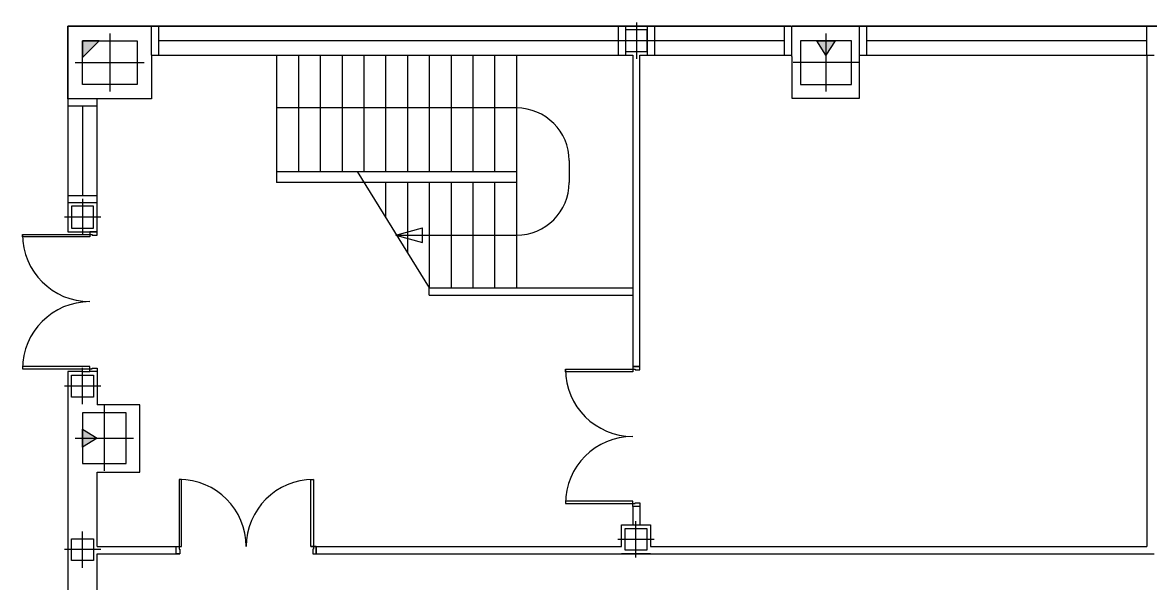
# Model space of a CAD drawing. Header units: millimetres. Extents: x 2499.3 to 2547.2, y 1705.7 to 1775.5.
# Drawn here: x 2499.31 to 2514.83, y 1726.57 to 1734.28 of the extents above; entities that cross this region are included whole.
import ezdxf

# ---------------------------------------------------------------- set-up
doc = ezdxf.new("R2010")
doc.units = ezdxf.units.MM
doc.linetypes.add('CENTER', pattern=[2, 1.25, -0.25, 0.25, -0.25])
doc.linetypes.add('PLANTA1$0$CONTINUA', pattern=[0])
for name, color, linetype in [('ESTRUCTURA - PILARES', 7, 'Continuous'), ('ESTRUCTURA - PILARES - CRECIMIENTO', 7, 'Continuous'), ('ESTRUCTURA - PILARES EJES', 7, 'CENTER'), ('FORRADO', 7, 'Continuous'), ('MUROS', 7, 'Continuous'), ('Nave', 7, 'Continuous'), ('PROYECCION', 7, 'Continuous')]:
    doc.layers.add(name, color=color, linetype=linetype)

msp = doc.modelspace()

# ---------------------------------------------------------------- hatches: boundary and pattern name
at = {"layer": 'ESTRUCTURA - PILARES - CRECIMIENTO'}
for points in [[(2500.363, 1734.032), (2500.133, 1734.032), (2500.133, 1733.803)], [(2510.488, 1734.032), (2510.363, 1733.832), (2510.238, 1734.032)], [(2500.133, 1728.689), (2500.333, 1728.564), (2500.133, 1728.439)]]:
    msp.add_hatch(color=256, dxfattribs=at).paths.add_polyline_path(points)

# ---------------------------------------------------------------- linework, layer by layer
at = {"color": 0, "linetype": 'ByBlock', "elevation": 0}
for points in [[(2499.308, 1731.332), (2499.308, 1731.367), (2500.233, 1731.367), (2500.233, 1731.332)], [(2500.233, 1731.405), (2500.233, 1731.367), (2500.268, 1731.367), (2500.268, 1731.357), (2500.333, 1731.357), (2500.333, 1731.405)], [(2499.308, 1729.552), (2499.308, 1729.517), (2500.233, 1729.517), (2500.233, 1729.552)], [(2500.233, 1729.48), (2500.233, 1729.517), (2500.268, 1729.517), (2500.268, 1729.527), (2500.333, 1729.527), (2500.333, 1729.48)], [(2506.779, 1729.478), (2506.779, 1729.513), (2507.704, 1729.513), (2507.704, 1729.478)], [(2507.704, 1729.55), (2507.704, 1729.513), (2507.739, 1729.513), (2507.739, 1729.503), (2507.804, 1729.503), (2507.804, 1729.55)], [(2501.496, 1727.996), (2501.461, 1727.996), (2501.461, 1727.071), (2501.496, 1727.071)], [(2503.276, 1727.996), (2503.311, 1727.996), (2503.311, 1727.071), (2503.276, 1727.071)], [(2506.779, 1727.698), (2506.779, 1727.663), (2507.704, 1727.663), (2507.704, 1727.698)], [(2507.704, 1727.625), (2507.704, 1727.663), (2507.739, 1727.663), (2507.739, 1727.673), (2507.804, 1727.673), (2507.804, 1727.625)], [(2501.423, 1727.071), (2501.461, 1727.071), (2501.461, 1727.036), (2501.471, 1727.036), (2501.471, 1726.971), (2501.423, 1726.971)], [(2503.348, 1727.071), (2503.311, 1727.071), (2503.311, 1727.036), (2503.301, 1727.036), (2503.301, 1726.971), (2503.348, 1726.971)]]:
    msp.add_lwpolyline(points, close=True, dxfattribs=at)
at = {"color": 0, "linetype": 'ByBlock'}
for centre, start, end in [((2500.233, 1731.367), 180, 270), ((2500.233, 1729.517), 90, 180), ((2507.704, 1729.513, 0), 180, 270), ((2507.704, 1727.663, 0), 90, 180), ((2501.461, 1727.071, 0), 0, 90), ((2503.311, 1727.071, 0), 90, 180)]:
    msp.add_arc(centre, 0.925, start, end, dxfattribs=at)
at = {"layer": 'ESTRUCTURA - PILARES', "elevation": 0}
for points in [[(2499.933, 1733.232), (2499.933, 1733.232), (2499.933, 1734.232), (2501.083, 1734.232)], [(2500.883, 1733.732), (2500.883, 1733.432), (2500.133, 1733.432), (2500.133, 1734.032), (2500.883, 1734.032), (2500.883, 1733.732)], [(2510.013, 1733.732), (2510.013, 1733.432), (2510.713, 1733.432), (2510.713, 1734.032), (2510.013, 1734.032), (2510.013, 1733.732)], [(2501.083, 1733.832), (2501.083, 1733.732), (2501.083, 1733.232), (2500.333, 1733.232)], [(2500.433, 1728.214), (2500.733, 1728.214), (2500.733, 1728.914), (2500.133, 1728.914), (2500.133, 1728.214), (2500.433, 1728.214)], [(2507.549, 1727.071), (2507.549, 1727.37), (2507.948, 1727.37), (2507.948, 1727.071)], [(2507.948, 1726.971), (2507.549, 1726.971)]]:
    msp.add_lwpolyline(points, dxfattribs=at)
for points in [[(2507.904, 1734.182), (2507.604, 1734.182), (2507.604, 1733.882), (2507.904, 1733.882)], [(2500.283, 1731.755), (2499.983, 1731.755), (2499.983, 1731.455), (2500.283, 1731.455)], [(2500.283, 1729.13), (2499.983, 1729.13), (2499.983, 1729.43), (2500.283, 1729.43)], [(2500.283, 1726.88), (2499.983, 1726.88), (2499.983, 1727.18), (2500.283, 1727.18)], [(2507.898, 1727.021), (2507.598, 1727.021), (2507.598, 1727.321), (2507.898, 1727.321)]]:
    msp.add_lwpolyline(points, close=True, dxfattribs=at)
at = {"layer": 'ESTRUCTURA - PILARES - CRECIMIENTO', "elevation": 0}
for points in [[(2500.363, 1734.032), (2500.133, 1734.032), (2500.133, 1733.803), (2500.363, 1734.032)], [(2510.488, 1734.032), (2510.363, 1733.832), (2510.238, 1734.032), (2510.488, 1734.032)], [(2500.133, 1728.689), (2500.333, 1728.564), (2500.133, 1728.439), (2500.133, 1728.689)]]:
    msp.add_lwpolyline(points, dxfattribs=at)
at = {"layer": 'ESTRUCTURA - PILARES EJES'}
for p, q in [((2507.754, 1734.282, 0), (2507.754, 1733.782, 0)), ((2500.508, 1734.132, 0), (2500.508, 1733.332, 0)), ((2508.004, 1734.032, 0), (2507.504, 1734.032, 0)), ((2510.363, 1734.132, 0), (2510.363, 1733.332, 0)), ((2500.033, 1733.732, 0), (2500.983, 1733.732, 0)), ((2510.813, 1733.732, 0), (2509.913, 1733.732, 0)), ((2500.133, 1731.855), (2500.133, 1731.355)), ((2500.383, 1731.605), (2499.883, 1731.605)), ((2500.133, 1729.03), (2500.133, 1729.53)), ((2500.383, 1729.28), (2499.883, 1729.28)), ((2500.433, 1729.014, 0), (2500.433, 1728.114, 0)), ((2500.033, 1728.564, 0), (2500.833, 1728.564, 0)), ((2507.748, 1726.921), (2507.748, 1727.421)), ((2500.133, 1726.78, 0), (2500.133, 1727.28, 0)), ((2507.998, 1727.171), (2507.498, 1727.171)), ((2500.383, 1727.03, 0), (2499.883, 1727.03, 0))]:
    msp.add_line(p, q, dxfattribs=at)
at = {"layer": 'FORRADO', "linetype": 'PLANTA1$0$CONTINUA'}
for p, q in [((2500.923, 1729.024, 0), (2500.333, 1729.024, 0)), ((2500.923, 1728.095, 0), (2500.923, 1729.024, 0)), ((2500.923, 1728.095, 0), (2500.923, 1728.514, 0)), ((2500.333, 1728.095, 0), (2500.923, 1728.095, 0)), ((2500.333, 1727.071), (2500.333, 1728.095)), ((2500.333, 1724.971), (2500.333, 1726.971))]:
    msp.add_line(p, q, dxfattribs=at)
at = {"layer": 'FORRADO', "linetype": 'PLANTA1$0$CONTINUA', "elevation": 0}
for points in [[(2507.804, 1734.232), (2507.804, 1734.232)], [(2501.083, 1733.832), (2507.704, 1733.832)], [(2507.804, 1733.832), (2509.894, 1733.832)], [(2507.804, 1729.503), (2507.804, 1733.832)], [(2509.894, 1733.817), (2509.894, 1733.242), (2510.823, 1733.242), (2510.823, 1733.832), (2514.778, 1733.832)], [(2500.333, 1731.405), (2500.333, 1733.232)], [(2500.333, 1728.564), (2500.333, 1728.564)]]:
    msp.add_lwpolyline(points, dxfattribs=at)
at = {"layer": 'MUROS', "linetype": 'PLANTA1$0$CONTINUA'}
for p, q in [((2501.053, 1734.232), (2499.933, 1734.232)), ((2499.933, 1734.232), (2499.933, 1733.232)), ((2499.933, 1733.432), (2499.933, 1734.232)), ((2501.053, 1734.232, 0), (2518.958, 1734.232, 0))]:
    msp.add_line(p, q, dxfattribs=at)
at = {"layer": 'MUROS'}
msp.add_line((2503.911, 1732.232, 0), (2504.904, 1730.632, 0), dxfattribs=at)
at = {"layer": 'Nave'}
for p, q in [((2499.933, 1734.232), (2499.933, 1733.432)), ((2509.88, 1734.232), (2499.933, 1734.232)), ((2499.933, 1734.232), (2547.221, 1734.232)), ((2501.083, 1733.832, 0), (2501.083, 1734.232)), ((2501.183, 1733.832, 0), (2501.183, 1734.232)), ((2507.504, 1734.232, 0), (2507.504, 1733.832, 0)), ((2507.604, 1734.232, 0), (2507.604, 1733.832, 0)), ((2507.904, 1734.232), (2507.904, 1733.832, 0)), ((2508.004, 1734.232), (2508.004, 1733.832, 0)), ((2509.794, 1733.832, 0), (2509.794, 1734.232)), ((2518.958, 1734.232), (2509.894, 1734.232)), ((2509.894, 1733.832, 0), (2509.894, 1734.232)), ((2510.823, 1733.832, 0), (2510.823, 1734.232)), ((2510.923, 1733.832, 0), (2510.923, 1734.232)), ((2514.778, 1733.832), (2514.778, 1734.232)), ((2507.504, 1734.032, 0), (2501.183, 1734.032)), ((2509.794, 1734.032), (2508.004, 1734.032, 0)), ((2514.778, 1734.032), (2510.923, 1734.032)), ((2509.894, 1733.817, 0), (2509.894, 1733.832, 0)), ((2514.778, 1733.832), (2514.778, 1727.071)), ((2514.778, 1733.832), (2514.878, 1733.832, 0)), ((2499.933, 1733.232, 0), (2499.933, 1731.405, 0)), ((2500.333, 1733.232, 0), (2499.933, 1733.232, 0)), ((2500.333, 1733.132, 0), (2499.933, 1733.132, 0)), ((2500.133, 1733.132, 0), (2500.133, 1731.905)), ((2502.804, 1732.232, 0), (2503.911, 1732.232, 0)), ((2502.804, 1732.232, 0), (2502.804, 1732.082, 0)), ((2499.933, 1731.905, 0), (2500.333, 1731.905)), ((2499.933, 1731.805, 0), (2500.333, 1731.805)), ((2499.933, 1731.405, 0), (2500.333, 1731.405)), ((2504.904, 1730.632, 0), (2507.704, 1730.632, 0)), ((2504.904, 1730.532, 0), (2504.904, 1730.632, 0)), ((2504.904, 1730.532, 0), (2507.704, 1730.532, 0)), ((2507.704, 1729.55, 0), (2507.803, 1729.55, 0)), ((2500.133, 1729.48), (2499.933, 1729.48, 0)), ((2499.933, 1729.48, 0), (2499.933, 1724.168, 0)), ((2500.133, 1729.48), (2500.233, 1729.48)), ((2500.333, 1729.48), (2500.333, 1729.13)), ((2500.333, 1729.13), (2500.333, 1729.024, 0)), ((2507.804, 1727.673, 0), (2507.804, 1727.37, 0)), ((2507.704, 1727.625, 0), (2507.704, 1727.37, 0)), ((2500.333, 1727.071), (2501.496, 1727.071)), ((2503.276, 1727.071), (2507.549, 1727.071)), ((2503.348, 1727.072, 0), (2503.348, 1726.972, 0)), ((2507.948, 1727.071), (2514.778, 1727.071)), ((2500.333, 1726.971), (2501.471, 1726.971)), ((2503.301, 1726.971), (2514.878, 1726.971))]:
    msp.add_line(p, q, dxfattribs=at)
at = {"layer": 'PROYECCION'}
for p, q in [((2507.704, 1734.232, 0), (2507.704, 1734.232, 0)), ((2502.804, 1733.832, 0), (2502.804, 1732.232, 0)), ((2503.104, 1733.832, 0), (2503.104, 1732.232, 0)), ((2503.404, 1733.832, 0), (2503.404, 1732.232, 0)), ((2503.704, 1733.832, 0), (2503.704, 1732.232, 0)), ((2504.004, 1733.832, 0), (2504.004, 1732.232, 0)), ((2504.304, 1733.832, 0), (2504.304, 1732.232, 0)), ((2504.604, 1733.832, 0), (2504.604, 1732.232, 0)), ((2504.904, 1733.832, 0), (2504.904, 1732.232, 0)), ((2505.204, 1733.832, 0), (2505.204, 1732.232, 0)), ((2505.504, 1733.832, 0), (2505.504, 1732.232, 0)), ((2505.804, 1733.832, 0), (2505.804, 1732.232, 0)), ((2506.104, 1733.832, 0), (2506.104, 1730.632, 0)), ((2507.704, 1733.832, 0), (2507.704, 1729.513, 0)), ((2506.104, 1733.107, 0), (2502.804, 1733.107, 0)), ((2503.911, 1732.232, 0), (2506.104, 1732.232, 0)), ((2506.104, 1732.082, 0), (2502.804, 1732.082, 0)), ((2504.304, 1732.082, 0), (2504.304, 1731.599, 0)), ((2504.604, 1732.082, 0), (2504.604, 1731.116, 0)), ((2504.904, 1732.082, 0), (2504.904, 1730.632, 0)), ((2505.204, 1732.082, 0), (2505.204, 1730.632, 0)), ((2505.504, 1732.082, 0), (2505.504, 1730.632, 0)), ((2505.804, 1732.082, 0), (2505.804, 1730.632, 0)), ((2504.443, 1731.357, 0), (2504.809, 1731.459, 0)), ((2504.809, 1731.256, 0), (2504.809, 1731.459, 0)), ((2504.443, 1731.357, 0), (2504.809, 1731.256, 0)), ((2504.47, 1731.357, 0), (2506.104, 1731.357, 0))]:
    msp.add_line(p, q, dxfattribs=at)
at = {"layer": 'PROYECCION', "linetype": 'PLANTA1$0$CONTINUA'}
msp.add_line((2506.829, 1732.382, 0), (2506.829, 1732.082, 0), dxfattribs=at)
at = {"layer": 'PROYECCION'}
for centre, start, end in [((2506.104, 1732.382, 0), 360, 90), ((2506.104, 1732.082, 0), 270, 360)]:
    msp.add_arc(centre, 0.725, start, end, dxfattribs=at)

doc.saveas('drawing.dxf')
